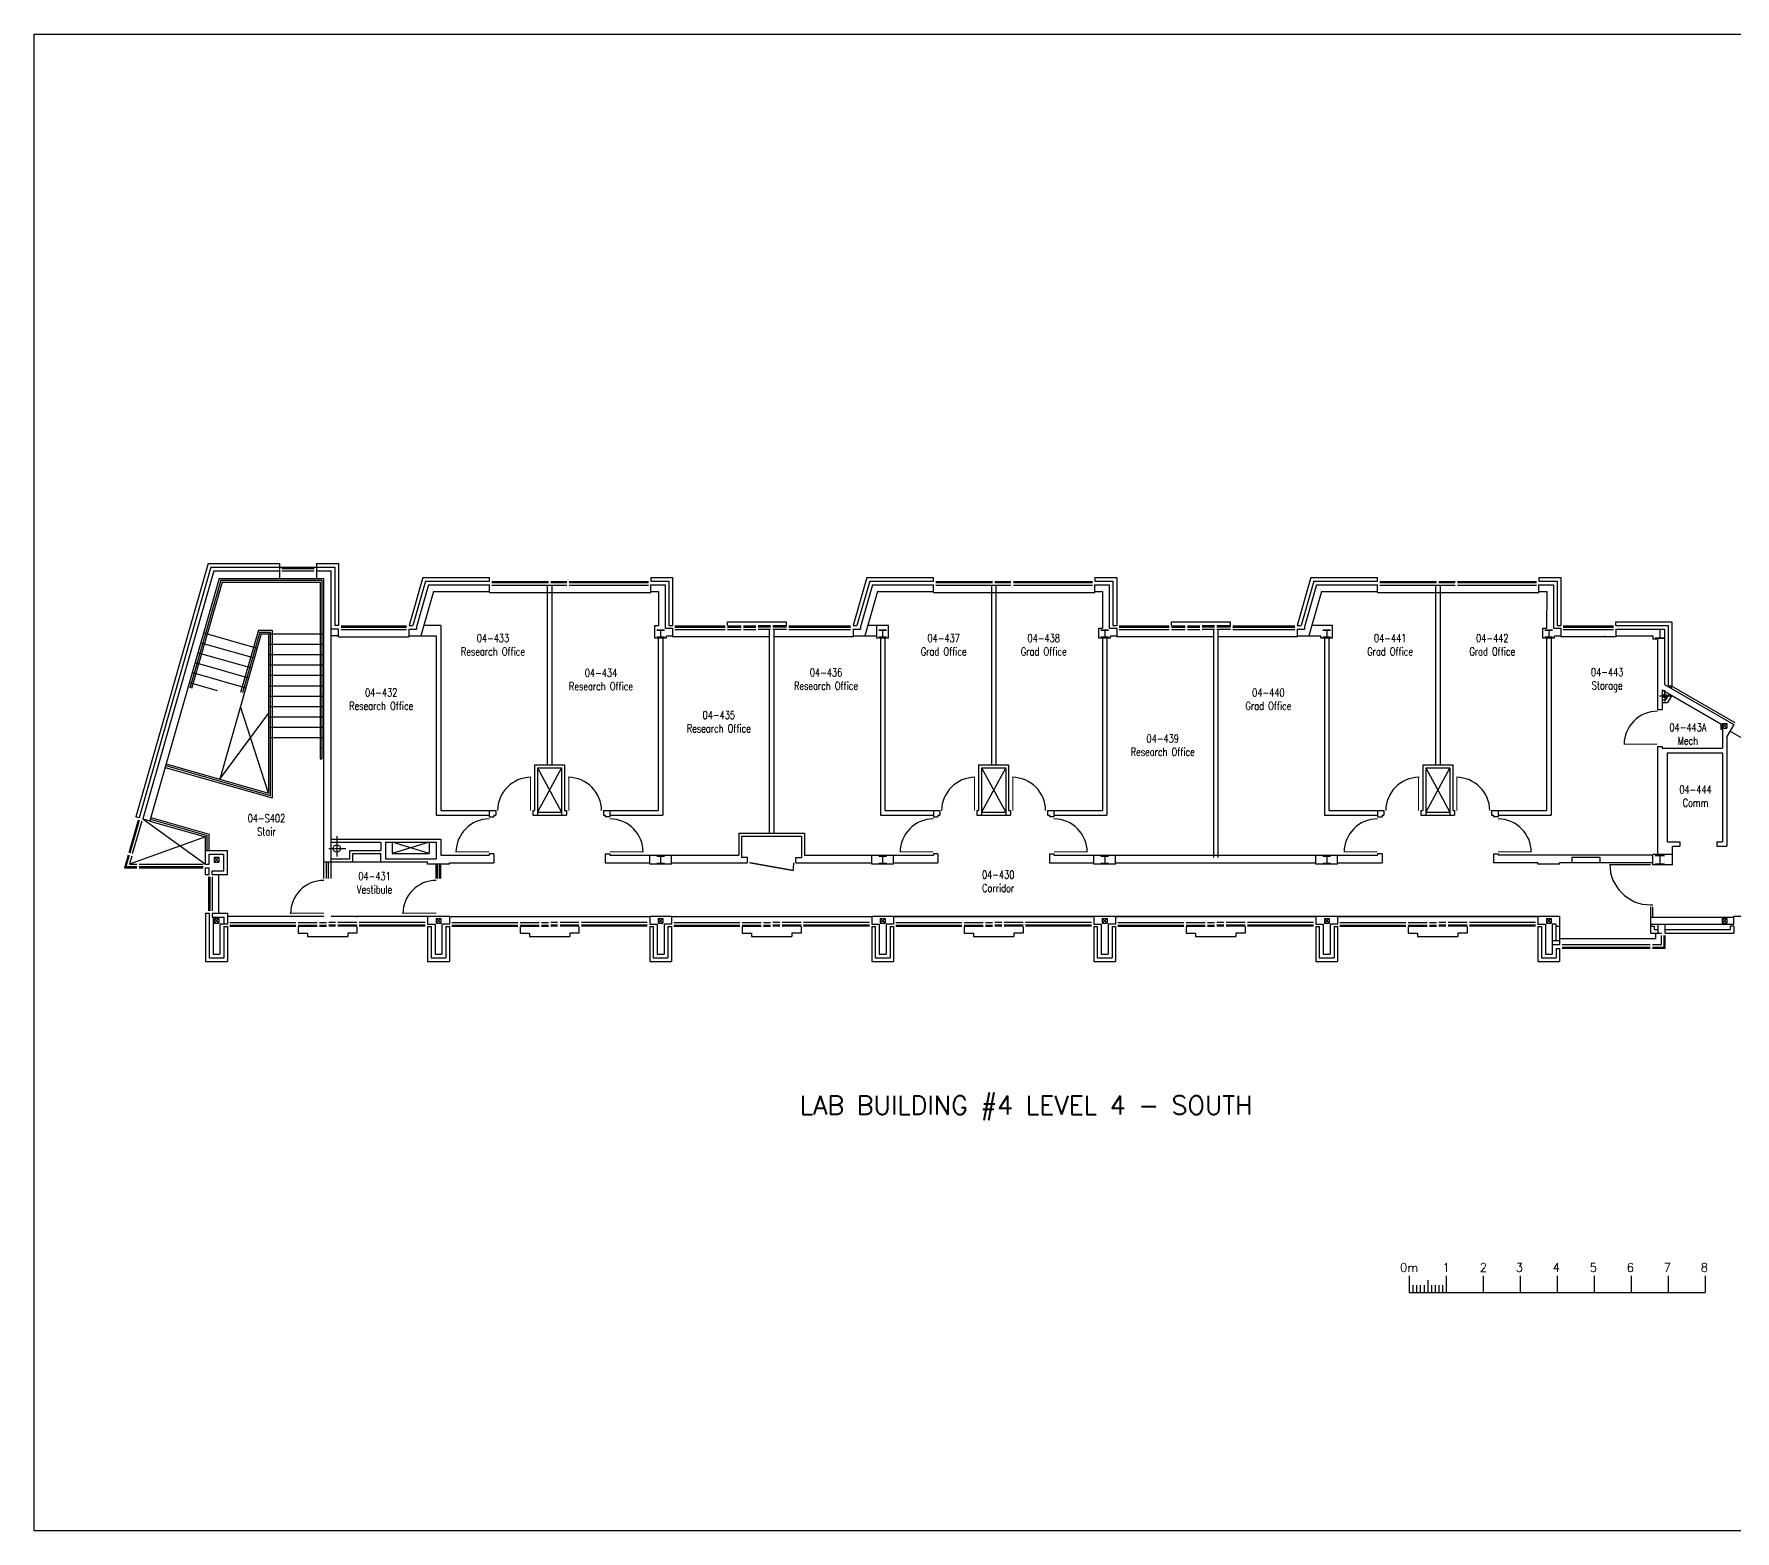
# Model space of a CAD drawing. Extents: x 11182 to 734459, y -1391328 to 152085.
# Drawn here: x 546240 to 592205, y -150949 to -110502 of the extents above; entities that cross this region are included whole.
import ezdxf
from ezdxf.enums import TextEntityAlignment as Align

# ---------------------------------------------------------------- set-up
doc = ezdxf.new("R2010")
doc.units = 0
doc.header["$LTSCALE"] = 500
doc.header["$MEASUREMENT"] = 0
doc.layers.get('0').update_dxf_attribs({"linetype": 'CONTINUOUS'})
doc.layers.add('0_Defpoints', color=106, linetype='CONTINUOUS', plot=False)
for name, color, linetype in [('0_room_data', 7, 'CONTINUOUS'), ('0_text', 7, 'CONTINUOUS'), ('1_Wall_Exist', 251, 'CONTINUOUS'), ('3_Text', 7, 'CONTINUOUS')]:
    doc.layers.add(name, color=color, linetype=linetype)
doc.styles.add('1_200', font='simplex.shx', dxfattribs={"width": 0.75, "height": 460})
doc.styles.get("Standard").update_dxf_attribs({"font": 'ROMANS', "height": 200})

# ---------------------------------------------------------------- blocks, each defined once
blk = doc.blocks.new('room_data')
at = {"layer": '3_Text', "style": '1_200', "width": 0.75}
for tag, p in [('ROOMNUM', (0, 0)), ('ROOMUSE', (0, -575))]:
    blk.add_attdef(tag, text='', height=345, dxfattribs=at).set_placement(p, align=Align.MIDDLE_CENTER)

msp = doc.modelspace()

# ---------------------------------------------------------------- linework, layer by layer
for p, q in [((583402, -144056), (583402, -144502)), ((583502, -144303), (583502, -144502)), ((583602, -144303), (583602, -144502)), ((583702, -144303), (583702, -144502)), ((583802, -144303), (583802, -144502)), ((583902, -144170), (583902, -144502)), ((584002, -144303), (584002, -144502)), ((584102, -144303), (584102, -144502)), ((584202, -144303), (584202, -144502)), ((584302, -144303), (584302, -144502)), ((584402, -144056), (584402, -144502)), ((585402, -144056), (585402, -144502)), ((586402, -144056), (586402, -144502)), ((587402, -144056), (587402, -144502)), ((588402, -144056), (588402, -144502)), ((589402, -144056), (589402, -144502)), ((590402, -144056), (590402, -144502)), ((591402, -144056), (591402, -144502)), ((583402, -144502), (591402, -144502))]:
    msp.add_line(p, q)
at = {"layer": '0_Defpoints'}
msp.add_line((546240, -110502), (662565, -110502), dxfattribs=at)
msp.add_lwpolyline([(662565, -150949), (546240, -150949), (546240, -110502)], dxfattribs=at)
at = {"layer": '1_Wall_Exist'}
for p, q in [((550946, -124810), (548988, -131656)), ((551021, -124910), (549085, -131683)), ((551096, -125010), (549181, -131710)), ((550946, -124810), (552872, -124810)), ((551021, -124910), (554372, -124910)), ((551096, -125010), (552872, -125010)), ((552872, -124810), (552872, -125210)), ((552936, -124940), (553808, -124940)), ((552936, -125010), (553808, -125010)), ((553872, -124810), (553872, -125210)), ((553872, -124810), (554472, -124810)), ((553872, -125010), (554272, -125010)), ((554272, -133320), (554272, -125010)), ((554372, -124910), (554372, -126486)), ((554472, -124810), (554472, -126486)), ((551247, -125210), (549373, -131765)), ((551285, -125260), (550452, -128174)), ((551323, -125310), (550500, -128188)), ((551247, -125210), (554072, -125210)), ((551285, -125260), (554022, -125260)), ((551323, -125310), (553972, -125310)), ((553972, -125310), (553972, -130090)), ((554022, -125260), (554022, -130090)), ((554072, -133320), (554072, -125210)), ((556747, -125185), (556375, -126486)), ((556822, -125285), (556479, -126486)), ((556897, -125385), (556572, -126524)), ((556747, -125185), (558546, -125185)), ((556822, -125285), (558546, -125285)), ((556897, -125385), (558546, -125385)), ((558546, -125285), (558546, -125185)), ((558546, -125590), (558546, -125385)), ((558610, -125296), (560140, -125296)), ((558610, -125326), (560140, -125326)), ((558610, -125396), (560640, -125396)), ((560110, -125396), (560110, -130250)), ((560204, -125296), (560640, -125296)), ((560204, -125326), (560640, -125326)), ((560234, -125396), (560234, -130250)), ((560704, -125296), (562843, -125296)), ((560704, -125326), (562843, -125326)), ((560704, -125396), (562843, -125396)), ((562907, -125185), (562907, -125285)), ((562907, -125185), (563497, -125185)), ((562907, -125285), (563397, -125285)), ((562907, -125590), (562907, -125385)), ((562907, -125385), (563297, -125385)), ((563297, -125385), (563297, -126556)), ((563397, -125285), (563397, -126486)), ((563497, -125185), (563497, -126486)), ((568747, -125185), (568375, -126486)), ((568822, -125285), (568479, -126486)), ((568897, -125385), (568572, -126524)), ((568747, -125185), (570546, -125185)), ((568822, -125285), (570546, -125285)), ((568897, -125385), (570546, -125385)), ((570546, -125285), (570546, -125185)), ((570546, -125590), (570546, -125385)), ((570610, -125296), (572140, -125296)), ((570610, -125326), (572140, -125326)), ((570610, -125396), (572640, -125396)), ((572110, -125396), (572110, -130250)), ((572204, -125296), (572640, -125296)), ((572204, -125326), (572640, -125326)), ((572234, -125396), (572234, -130250)), ((572704, -125296), (574843, -125296)), ((572704, -125326), (574843, -125326)), ((572704, -125396), (574843, -125396)), ((574907, -125185), (575497, -125185)), ((574907, -125185), (574907, -125285)), ((574907, -125285), (575397, -125285)), ((574907, -125385), (575297, -125385)), ((574907, -125590), (574907, -125385)), ((575297, -125385), (575297, -126556)), ((575397, -125285), (575397, -126486)), ((575497, -125185), (575497, -126496)), ((580747, -125185), (580375, -126486)), ((580822, -125285), (580479, -126486)), ((580897, -125385), (580572, -126524)), ((580747, -125185), (582546, -125185)), ((580822, -125285), (582546, -125285)), ((580897, -125385), (582546, -125385)), ((582546, -125285), (582546, -125185)), ((582546, -125590), (582546, -125385)), ((582610, -125296), (584140, -125296)), ((582610, -125326), (584140, -125326)), ((582610, -125396), (584640, -125396)), ((584110, -125396), (584110, -130250)), ((584204, -125296), (584640, -125296)), ((584204, -125326), (584640, -125326)), ((584234, -125396), (584234, -130250)), ((584704, -125296), (586843, -125296)), ((584704, -125326), (586843, -125326)), ((584704, -125396), (586843, -125396)), ((586907, -125185), (587497, -125185)), ((586907, -125185), (586907, -125285)), ((586907, -125285), (587397, -125285)), ((586907, -125385), (587297, -125385)), ((586907, -125590), (586907, -125385)), ((587297, -125385), (587297, -126556)), ((587397, -125285), (587397, -126486)), ((587497, -125185), (587497, -126486)), ((557033, -125565), (556690, -126765)), ((557033, -125565), (558546, -125565)), ((558546, -125590), (562907, -125590)), ((562907, -125565), (563117, -125565)), ((563117, -125565), (563116, -126487)), ((569033, -125565), (568690, -126765)), ((569033, -125565), (570546, -125565)), ((570546, -125590), (574907, -125590)), ((574907, -125565), (575117, -125565)), ((575117, -125565), (575116, -126556)), ((581033, -125565), (580690, -126765)), ((581033, -125565), (582546, -125565)), ((582546, -125590), (586907, -125590)), ((586907, -125565), (587117, -125565)), ((587117, -125565), (587116, -126556)), ((564982, -126485), (564982, -126385)), ((564982, -126385), (566572, -126385)), ((566572, -126485), (566572, -126385)), ((576982, -126385), (578572, -126385)), ((576982, -126485), (576982, -126385)), ((578572, -126485), (578572, -126385)), ((588982, -126485), (588982, -126385)), ((588982, -126385), (590497, -126385)), ((590497, -126385), (590497, -128123)), ((550827, -126679), (552269, -127092)), ((552378, -126710), (551257, -130634)), ((552303, -126610), (551821, -128294)), ((552341, -126660), (551872, -128299)), ((552303, -126610), (552672, -126610)), ((552341, -126660), (552622, -126660)), ((552378, -126710), (554072, -126710)), ((552572, -126710), (552572, -131010)), ((552622, -126660), (552622, -131076)), ((552672, -126610), (552672, -131142)), ((554472, -126585), (554272, -126585)), ((554472, -126765), (554272, -126765)), ((554472, -126486), (554372, -126486)), ((554472, -126790), (554472, -126585)), ((554472, -126790), (556372, -126790)), ((554536, -126496), (556308, -126496)), ((554536, -126526), (556308, -126526)), ((554536, -126596), (556308, -126596)), ((556372, -126585), (556372, -126790)), ((556372, -126585), (556572, -126585)), ((556372, -126765), (557110, -126765)), ((556375, -126486), (556479, -126486)), ((556572, -126524), (556572, -126585)), ((557234, -126487), (556770, -126487)), ((557110, -126765), (557110, -131610)), ((557234, -126487), (557234, -131486)), ((563013, -126487), (563116, -126487)), ((563013, -126828), (563013, -126487)), ((563331, -126828), (563013, -126828)), ((563274, -126608), (563070, -126608)), ((563274, -126618), (563070, -126618)), ((563274, -126802), (563070, -126802)), ((563274, -126812), (563070, -126812)), ((563110, -126828), (563110, -131486)), ((563172, -126608), (563172, -126812)), ((563234, -126828), (563234, -131610)), ((563297, -126556), (563497, -126556)), ((563331, -126828), (563331, -126765)), ((563331, -126765), (563497, -126765)), ((563397, -126486), (563497, -126486)), ((563497, -126556), (563497, -126790)), ((566110, -126790), (563497, -126790)), ((563561, -126496), (564918, -126496)), ((563561, -126526), (564918, -126526)), ((563561, -126596), (564918, -126596)), ((564982, -126496), (565350, -126496)), ((564982, -126526), (565350, -126526)), ((564982, -126596), (565350, -126596)), ((565414, -126496), (565745, -126496)), ((565414, -126526), (565745, -126526)), ((565414, -126596), (565745, -126596)), ((566140, -126496), (565809, -126496)), ((566140, -126526), (565809, -126526)), ((566140, -126596), (565809, -126596)), ((566110, -126596), (566110, -132096)), ((566572, -126496), (566204, -126496)), ((566572, -126526), (566204, -126526)), ((566572, -126596), (566204, -126596)), ((566234, -126596), (566234, -132096)), ((568372, -126790), (566234, -126790)), ((566636, -126496), (568308, -126496)), ((566636, -126526), (568308, -126526)), ((566636, -126596), (568308, -126596)), ((568372, -126585), (568372, -126790)), ((568372, -126585), (568572, -126585)), ((568372, -126765), (569013, -126765)), ((568375, -126486), (568479, -126486)), ((568572, -126524), (568572, -126585)), ((569331, -126487), (568770, -126487)), ((569013, -126828), (569013, -126487)), ((569331, -126828), (569013, -126828)), ((569274, -126608), (569070, -126608)), ((569274, -126618), (569070, -126618)), ((569274, -126802), (569070, -126802)), ((569274, -126812), (569070, -126812)), ((569110, -126828), (569110, -131610)), ((569172, -126608), (569172, -126812)), ((569234, -126828), (569234, -131486)), ((569331, -126828), (569331, -126487)), ((575013, -126828), (575013, -126556)), ((575013, -126556), (575116, -126556)), ((575331, -126828), (575013, -126828)), ((575274, -126608), (575070, -126608)), ((575274, -126618), (575070, -126618)), ((575274, -126802), (575070, -126802)), ((575274, -126812), (575070, -126812)), ((575110, -126828), (575110, -131486)), ((575172, -126608), (575172, -126812)), ((575234, -126828), (575234, -131610)), ((575297, -126556), (575497, -126556)), ((575331, -126765), (575497, -126765)), ((575331, -126828), (575331, -126765)), ((575397, -126486), (575497, -126486)), ((575497, -126556), (575497, -126790)), ((578110, -126790), (575497, -126790)), ((575561, -126496), (576918, -126496)), ((575561, -126526), (576918, -126526)), ((575561, -126596), (576918, -126596)), ((576982, -126496), (577350, -126496)), ((576982, -126526), (577350, -126526)), ((576982, -126596), (577350, -126596)), ((577414, -126496), (577745, -126496)), ((577414, -126526), (577745, -126526)), ((577414, -126596), (577745, -126596)), ((578140, -126496), (577809, -126496)), ((578140, -126526), (577809, -126526)), ((578140, -126596), (577809, -126596)), ((578110, -126596), (578110, -132748)), ((578572, -126496), (578204, -126496)), ((578572, -126526), (578204, -126526)), ((578572, -126596), (578204, -126596)), ((578234, -126596), (578234, -132748)), ((580372, -126790), (578234, -126790)), ((578636, -126496), (580308, -126496)), ((578636, -126526), (580308, -126526)), ((578636, -126596), (580308, -126596)), ((580372, -126585), (580372, -126790)), ((580372, -126585), (580572, -126585)), ((580372, -126765), (581013, -126765)), ((580375, -126486), (580479, -126486)), ((580572, -126524), (580572, -126585)), ((581331, -126487), (580770, -126487)), ((581013, -126828), (581013, -126765)), ((581331, -126828), (581013, -126828)), ((581274, -126608), (581070, -126608)), ((581274, -126618), (581070, -126618)), ((581274, -126802), (581070, -126802)), ((581274, -126812), (581070, -126812)), ((581110, -126828), (581110, -131610)), ((581172, -126608), (581172, -126812)), ((581234, -126828), (581234, -131486)), ((581331, -126828), (581331, -126487)), ((587013, -126828), (587013, -126556)), ((587013, -126556), (587116, -126556)), ((587331, -126828), (587013, -126828)), ((587274, -126608), (587070, -126608)), ((587274, -126618), (587070, -126618)), ((587274, -126802), (587070, -126802)), ((587274, -126812), (587070, -126812)), ((587110, -126828), (587110, -131486)), ((587172, -126608), (587172, -126812)), ((587234, -126828), (587234, -131610)), ((587297, -126556), (587497, -126556)), ((587331, -126765), (587497, -126765)), ((587331, -126828), (587331, -126765)), ((587397, -126486), (587497, -126486)), ((587497, -126556), (587497, -126790)), ((588982, -126790), (587497, -126790)), ((587561, -126496), (588918, -126496)), ((587561, -126526), (588918, -126526)), ((587561, -126596), (588918, -126596)), ((588682, -126765), (588682, -126790)), ((588982, -126485), (590397, -126485)), ((588982, -126585), (590299, -126585)), ((588982, -126585), (588982, -126790)), ((588982, -126765), (589988, -126765)), ((589988, -126765), (589988, -126851)), ((590110, -126851), (589988, -126851)), ((590299, -126595), (590045, -126595)), ((590299, -126825), (590045, -126825)), ((590299, -126835), (590045, -126835)), ((590110, -126851), (590110, -128752)), ((590172, -126585), (590172, -126835)), ((590297, -126585), (590297, -128082)), ((590397, -126485), (590397, -128123)), ((550673, -127218), (552115, -127630)), ((550750, -126949), (552192, -127361)), ((552572, -126990), (554072, -126990)), ((552572, -127270), (554072, -127270)), ((550519, -127756), (551961, -128169)), ((550596, -127487), (552038, -127899)), ((552572, -127550), (554072, -127550)), ((550442, -128026), (551187, -128239)), ((552572, -127830), (554072, -127830)), ((552572, -128110), (554072, -128110)), ((590234, -128218), (591826, -129138)), ((590234, -128218), (590234, -128752)), ((590297, -128082), (592170, -129163)), ((590303, -128235), (590311, -128535)), ((590497, -128123), (590397, -128123)), ((590497, -128123), (590465, -128179)), ((590497, -128123), (592202, -129108)), ((552572, -131010), (551818, -128672)), ((552572, -128390), (554072, -128390)), ((552572, -128670), (554072, -128670)), ((590161, -128385), (590461, -128385)), ((590234, -128488), (590332, -128488)), ((590234, -128568), (590378, -128568)), ((590424, -128328), (590332, -128488)), ((590494, -128368), (590378, -128568)), ((551257, -130634), (552572, -128860)), ((552572, -128950), (554072, -128950)), ((590110, -128752), (590234, -128752)), ((591826, -129138), (591826, -129289)), ((591858, -129129), (591858, -129257)), ((591858, -129129), (591986, -129129)), ((591986, -129129), (591858, -129257)), ((591858, -129129), (591986, -129257)), ((591986, -129129), (591986, -129257)), ((552572, -129230), (554072, -129230)), ((552572, -129510), (554072, -129510)), ((591826, -129289), (591864, -129289)), ((591858, -129257), (591986, -129257)), ((591864, -129289), (591864, -129802)), ((592170, -129163), (591988, -129479)), ((591988, -129479), (591988, -132450)), ((593916, -130406), (592069, -129339)), ((553972, -129790), (554022, -129790)), ((590110, -129752), (590234, -129752)), ((590110, -129752), (590110, -132667)), ((590234, -129752), (590234, -129802)), ((590234, -129802), (591864, -129802)), ((590372, -129926), (591864, -129926)), ((590372, -129926), (590372, -132326)), ((591864, -129926), (591864, -132326)), ((549787, -130318), (552672, -131142)), ((549801, -130270), (552622, -131076)), ((549814, -130221), (552572, -131010)), ((553972, -130090), (554022, -130090)), ((559767, -130250), (560577, -130250)), ((559767, -130250), (559767, -131486)), ((559847, -130330), (559847, -131610)), ((559847, -130330), (560497, -131530)), ((560497, -130330), (559847, -131530)), ((559847, -130330), (560497, -130330)), ((560497, -130330), (560497, -131610)), ((560577, -130250), (560577, -131486)), ((571767, -130250), (572577, -130250)), ((571767, -130250), (571767, -131486)), ((571847, -130330), (571847, -131610)), ((571847, -130330), (572497, -131530)), ((572497, -130330), (571847, -131530)), ((571847, -130330), (572497, -130330)), ((572497, -130330), (572497, -131610)), ((572577, -130250), (572577, -131486)), ((583767, -130250), (583767, -131486)), ((583767, -130250), (584577, -130250)), ((583847, -130330), (584497, -130330)), ((584497, -130330), (583847, -131530)), ((583847, -130330), (584497, -131530)), ((583847, -130330), (583847, -131610)), ((584497, -130330), (584497, -131610)), ((584577, -130250), (584577, -131486)), ((549054, -131741), (548800, -132628)), ((549082, -131749), (548829, -132636)), ((549150, -131768), (548896, -132655)), ((549085, -131683), (548988, -131656)), ((549181, -131710), (550872, -132928)), ((549181, -131710), (549373, -131765)), ((549373, -131766), (550872, -132194)), ((549387, -131718), (550922, -132157)), ((549400, -131670), (550972, -132119)), ((557110, -131610), (558543, -131610)), ((557234, -131486), (558717, -131486)), ((558543, -131486), (558543, -131651)), ((558543, -131651), (558667, -131651)), ((558667, -131610), (558667, -131651)), ((558667, -131610), (558717, -131610)), ((558717, -131486), (558717, -131610)), ((559717, -131486), (559717, -131610)), ((559717, -131486), (559767, -131486)), ((559717, -131610), (560627, -131610)), ((559847, -131530), (560497, -131530)), ((560577, -131486), (560627, -131486)), ((560627, -131486), (560627, -131610)), ((561627, -131486), (561627, -131610)), ((561627, -131486), (563110, -131486)), ((561627, -131610), (561677, -131610)), ((561677, -131610), (561677, -131651)), ((561801, -131651), (561677, -131651)), ((561801, -131486), (561801, -131651)), ((561801, -131610), (563234, -131610)), ((569110, -131610), (570543, -131610)), ((569234, -131486), (570717, -131486)), ((570543, -131486), (570543, -131651)), ((570543, -131651), (570667, -131651)), ((570667, -131610), (570667, -131651)), ((570667, -131610), (570717, -131610)), ((570717, -131486), (570717, -131610)), ((571717, -131486), (571717, -131610)), ((571717, -131486), (571767, -131486)), ((571717, -131610), (572627, -131610)), ((571847, -131530), (572497, -131530)), ((572577, -131486), (572627, -131486)), ((572627, -131486), (572627, -131610)), ((573627, -131486), (573627, -131610)), ((573627, -131486), (575110, -131486)), ((573627, -131610), (573677, -131610)), ((573677, -131610), (573677, -131651)), ((573801, -131651), (573677, -131651)), ((573801, -131486), (573801, -131651)), ((573801, -131610), (575234, -131610)), ((581110, -131610), (582543, -131610)), ((581234, -131486), (582717, -131486)), ((582543, -131486), (582543, -131651)), ((582543, -131651), (582667, -131651)), ((582667, -131610), (582717, -131610)), ((582667, -131610), (582667, -131651)), ((582717, -131486), (582717, -131610)), ((583717, -131486), (583717, -131610)), ((583717, -131486), (583767, -131486)), ((583717, -131610), (584627, -131610)), ((583847, -131530), (584497, -131530)), ((584577, -131486), (584627, -131486)), ((584627, -131486), (584627, -131610)), ((585627, -131486), (587110, -131486)), ((585627, -131486), (585627, -131610)), ((585627, -131610), (585677, -131610)), ((585677, -131610), (585677, -131651)), ((585801, -131651), (585677, -131651)), ((585801, -131486), (585801, -131651)), ((585801, -131610), (587234, -131610)), ((550872, -132194), (548818, -132928)), ((550872, -132928), (550872, -132194)), ((550922, -132560), (550922, -132157)), ((550972, -132560), (550972, -132119)), ((554272, -132260), (557234, -132260)), ((554272, -132340), (555610, -132340)), ((554422, -132176), (554422, -132725)), ((555610, -132340), (555610, -132567)), ((555734, -132340), (555734, -132792)), ((555734, -132340), (557110, -132340)), ((555922, -132340), (555922, -132640)), ((556922, -132640), (555922, -132340)), ((556922, -132340), (555922, -132640)), ((556922, -132340), (556922, -132640)), ((557110, -132340), (557110, -132792)), ((557234, -132260), (557234, -132692)), ((565282, -132096), (567062, -132096)), ((565282, -132096), (565282, -132692)), ((565362, -132176), (566982, -132176)), ((565362, -132176), (565362, -132748)), ((566982, -132176), (566982, -132748)), ((567062, -132096), (567062, -132692)), ((590372, -132326), (590714, -132326)), ((590714, -132326), (590714, -132450)), ((591714, -132326), (591864, -132326)), ((591714, -132326), (591714, -132450)), ((548782, -132689), (548686, -133028)), ((548811, -132698), (548725, -132998)), ((548879, -132717), (548818, -132928)), ((550872, -132560), (551472, -132560)), ((550972, -132660), (551372, -132660)), ((550972, -132928), (550972, -132660)), ((551108, -132746), (551236, -132874)), ((551236, -132746), (551108, -132874)), ((551108, -132746), (551236, -132746)), ((551108, -132746), (551108, -132874)), ((551236, -132746), (551236, -132874)), ((551372, -133110), (551372, -132660)), ((551472, -133210), (551472, -132560)), ((554209, -132510), (554662, -132510)), ((554272, -132792), (554772, -132792)), ((554772, -132567), (555610, -132567)), ((554772, -132792), (554772, -132567)), ((554852, -132647), (555610, -132647)), ((554852, -132872), (554852, -132647)), ((555610, -132872), (555610, -132647)), ((555734, -132792), (557110, -132792)), ((555922, -132640), (556922, -132640)), ((557234, -132692), (558543, -132692)), ((558667, -132651), (558543, -132651)), ((558543, -132651), (558543, -132692)), ((558667, -132651), (558667, -132892)), ((561677, -132651), (561677, -132892)), ((561677, -132651), (561801, -132651)), ((561801, -132651), (561801, -132692)), ((561801, -132692), (565282, -132692)), ((562877, -132928), (562877, -132692)), ((563070, -132708), (563274, -132708)), ((563070, -132718), (563274, -132718)), ((563172, -132708), (563172, -132912)), ((563467, -132928), (563467, -132692)), ((565522, -132748), (565362, -132748)), ((565522, -132892), (565522, -132748)), ((566822, -132892), (566822, -132748)), ((566822, -132748), (566982, -132748)), ((567062, -132692), (570543, -132692)), ((568877, -132928), (568877, -132692)), ((569070, -132708), (569274, -132708)), ((569070, -132718), (569274, -132718)), ((569172, -132708), (569172, -132912)), ((569467, -132928), (569467, -132692)), ((570667, -132651), (570543, -132651)), ((570543, -132651), (570543, -132692)), ((570667, -132651), (570667, -132892)), ((573677, -132651), (573677, -132892)), ((573677, -132651), (573801, -132651)), ((573801, -132651), (573801, -132692)), ((573801, -132692), (582543, -132692)), ((574877, -132928), (574877, -132692)), ((575070, -132708), (575274, -132708)), ((575070, -132718), (575274, -132718)), ((575172, -132708), (575172, -132912)), ((575467, -132928), (575467, -132692)), ((580877, -132928), (580877, -132692)), ((581070, -132708), (581274, -132708)), ((581070, -132718), (581274, -132718)), ((581172, -132708), (581172, -132912)), ((581467, -132928), (581467, -132692)), ((582543, -132651), (582543, -132692)), ((582667, -132651), (582543, -132651)), ((582667, -132651), (582667, -132892)), ((585677, -132651), (585801, -132651)), ((585677, -132651), (585677, -132892)), ((585801, -132651), (585801, -132692)), ((589988, -132692), (585801, -132692)), ((587793, -132742), (588551, -132742)), ((587793, -132742), (587793, -132892)), ((588551, -132742), (588551, -132892)), ((589988, -132953), (589988, -132667)), ((590512, -132667), (589988, -132667)), ((590047, -132685), (590297, -132685)), ((590047, -132695), (590297, -132695)), ((590172, -132685), (590172, -132935)), ((590512, -132450), (590714, -132450)), ((590512, -132953), (590512, -132450)), ((591714, -132450), (591988, -132450)), ((548686, -133028), (549022, -133028)), ((548725, -132998), (549022, -132998)), ((548818, -132928), (549022, -132928)), ((549086, -132928), (550808, -132928)), ((549086, -132998), (550808, -132998)), ((549086, -133028), (550808, -133028)), ((550872, -132928), (550972, -132928)), ((550872, -133210), (550872, -133028)), ((550872, -133028), (550972, -133028)), ((550872, -133210), (550972, -133210)), ((550958, -133274), (550958, -134196)), ((550972, -133210), (550972, -133028)), ((550988, -133274), (550988, -134196)), ((551058, -133110), (551372, -133110)), ((551058, -133210), (551058, -133110)), ((551058, -133210), (551472, -133210)), ((551058, -133274), (551058, -134196)), ((551108, -132874), (551236, -132874)), ((551225, -133210), (551225, -134260)), ((554072, -132872), (556877, -132872)), ((554147, -133320), (554147, -132872)), ((554197, -133320), (554197, -132872)), ((556877, -132928), (556877, -132872)), ((557467, -132928), (556877, -132928)), ((557110, -133320), (557110, -132928)), ((557147, -133320), (557147, -132928)), ((557197, -133320), (557197, -132928)), ((557234, -133320), (557234, -132928)), ((557467, -132928), (557467, -132892)), ((557467, -132892), (558667, -132892)), ((561677, -132892), (562877, -132892)), ((563467, -132928), (562877, -132928)), ((563070, -132902), (563274, -132902)), ((563070, -132912), (563274, -132912)), ((563467, -132892), (565522, -132892)), ((566822, -132892), (568877, -132892)), ((569467, -132928), (568877, -132928)), ((569070, -132902), (569274, -132902)), ((569070, -132912), (569274, -132912)), ((569467, -132892), (570667, -132892)), ((573677, -132892), (574877, -132892)), ((575467, -132928), (574877, -132928)), ((575070, -132902), (575274, -132902)), ((575070, -132912), (575274, -132912)), ((575467, -132892), (580877, -132892)), ((581467, -132928), (580877, -132928)), ((581070, -132902), (581274, -132902)), ((581070, -132912), (581274, -132912)), ((581467, -132892), (582667, -132892)), ((586877, -132892), (585677, -132892)), ((586877, -132928), (586877, -132892)), ((587467, -132928), (586877, -132928)), ((587467, -132928), (587467, -132892)), ((589988, -132892), (587467, -132892)), ((590512, -132953), (589986, -132953)), ((590047, -132925), (590297, -132925)), ((590047, -132935), (590297, -132935)), ((589922, -134032), (589986, -134032)), ((589922, -134088), (589922, -134800)), ((589986, -134368), (589986, -134088)), ((550877, -134260), (550972, -134260)), ((550877, -134260), (550877, -135560)), ((550972, -134260), (550972, -135460)), ((551058, -134260), (551467, -134260)), ((551058, -134260), (551058, -134360)), ((551058, -134360), (551367, -134360)), ((551080, -134368), (551080, -135360)), ((551108, -134396), (551108, -134524)), ((551108, -134396), (551236, -134396)), ((551236, -134396), (551108, -134524)), ((551108, -134396), (551236, -134524)), ((551108, -134524), (551236, -134524)), ((551236, -134396), (551236, -134524)), ((551264, -134552), (551264, -135360)), ((551467, -134552), (551264, -134552)), ((551367, -134360), (551367, -134552)), ((551372, -134612), (551467, -134612)), ((551372, -134620), (551372, -135460)), ((551467, -134260), (551467, -134552)), ((554072, -134343), (551467, -134343)), ((551467, -134612), (551467, -135560)), ((551531, -134510), (553313, -134510)), ((551531, -134580), (553313, -134580)), ((551531, -134610), (553313, -134610)), ((553377, -134510), (553890, -134510)), ((553377, -134580), (553890, -134580)), ((553377, -134610), (553890, -134610)), ((553377, -134620), (553377, -134800)), ((553954, -134510), (554140, -134510)), ((553954, -134580), (554140, -134580)), ((553954, -134610), (554140, -134610)), ((554390, -134510), (554204, -134510)), ((554390, -134580), (554204, -134580)), ((554390, -134610), (554204, -134610)), ((556877, -134343), (554272, -134343)), ((554967, -134510), (554454, -134510)), ((554967, -134580), (554454, -134580)), ((554967, -134610), (554454, -134610)), ((554967, -134360), (554967, -134343)), ((554967, -134620), (554967, -134800)), ((556813, -134510), (555031, -134510)), ((556813, -134580), (555031, -134580)), ((556813, -134610), (555031, -134610)), ((556877, -134333), (557467, -134333)), ((556877, -134333), (556877, -134552)), ((556877, -134552), (557080, -134552)), ((556877, -134612), (556877, -135560)), ((556877, -134612), (556972, -134612)), ((556972, -134620), (556972, -135460)), ((557080, -134552), (557080, -135360)), ((557108, -134396), (557236, -134524)), ((557236, -134396), (557108, -134524)), ((557108, -134396), (557236, -134396)), ((557108, -134396), (557108, -134524)), ((557108, -134524), (557236, -134524)), ((557236, -134396), (557236, -134524)), ((557467, -134552), (557264, -134552)), ((557264, -134552), (557264, -135360)), ((557372, -134612), (557467, -134612)), ((557372, -134620), (557372, -135460)), ((557467, -134333), (557467, -134552)), ((557467, -134343), (562877, -134343)), ((557467, -134612), (557467, -135560)), ((557531, -134510), (559313, -134510)), ((557531, -134580), (559313, -134580)), ((557531, -134610), (559313, -134610)), ((559377, -134510), (559890, -134510)), ((559377, -134580), (559890, -134580)), ((559377, -134610), (559890, -134610)), ((559377, -134620), (559377, -134800)), ((559954, -134510), (560140, -134510)), ((559954, -134580), (560140, -134580)), ((559954, -134610), (560140, -134610)), ((560390, -134510), (560204, -134510)), ((560390, -134580), (560204, -134580)), ((560390, -134610), (560204, -134610)), ((560967, -134510), (560454, -134510)), ((560967, -134580), (560454, -134580)), ((560967, -134610), (560454, -134610)), ((560967, -134620), (560967, -134800)), ((562813, -134510), (561031, -134510)), ((562813, -134580), (561031, -134580)), ((562813, -134610), (561031, -134610)), ((562877, -134333), (562877, -134552)), ((562877, -134333), (563467, -134333)), ((562877, -134552), (563080, -134552)), ((562877, -134612), (562972, -134612)), ((562877, -134612), (562877, -135560)), ((562972, -134620), (562972, -135460)), ((563080, -134552), (563080, -135360)), ((563108, -134396), (563108, -134524)), ((563108, -134396), (563236, -134396)), ((563236, -134396), (563108, -134524)), ((563108, -134396), (563236, -134524)), ((563108, -134524), (563236, -134524)), ((563236, -134396), (563236, -134524)), ((563264, -134552), (563264, -135360)), ((563467, -134552), (563264, -134552)), ((563372, -134612), (563467, -134612)), ((563372, -134620), (563372, -135460)), ((563467, -134333), (563467, -134552)), ((563467, -134343), (568877, -134343)), ((563467, -134612), (563467, -135560)), ((563531, -134510), (565313, -134510)), ((563531, -134580), (565313, -134580)), ((563531, -134610), (565313, -134610)), ((565377, -134510), (565890, -134510)), ((565377, -134580), (565890, -134580)), ((565377, -134610), (565890, -134610)), ((565377, -134620), (565377, -134800)), ((565954, -134510), (566140, -134510)), ((565954, -134580), (566140, -134580)), ((565954, -134610), (566140, -134610)), ((566390, -134510), (566204, -134510)), ((566390, -134580), (566204, -134580)), ((566390, -134610), (566204, -134610)), ((566967, -134510), (566454, -134510)), ((566967, -134580), (566454, -134580)), ((566967, -134610), (566454, -134610)), ((566967, -134620), (566967, -134800)), ((568813, -134510), (567031, -134510)), ((568813, -134580), (567031, -134580)), ((568813, -134610), (567031, -134610)), ((568877, -134333), (568877, -134552)), ((568877, -134333), (587467, -134333)), ((568877, -134552), (569080, -134552)), ((568877, -134612), (568972, -134612)), ((568877, -134612), (568877, -135560)), ((568972, -134620), (568972, -135460)), ((569080, -134552), (569080, -135360)), ((569108, -134396), (569108, -134524)), ((569108, -134396), (569236, -134396)), ((569236, -134396), (569108, -134524)), ((569108, -134396), (569236, -134524)), ((569108, -134524), (569236, -134524)), ((569236, -134396), (569236, -134524)), ((569264, -134552), (569264, -135360)), ((569467, -134552), (569264, -134552)), ((569372, -134612), (569467, -134612)), ((569372, -134620), (569372, -135460)), ((569467, -134333), (569467, -134552)), ((569467, -134343), (574877, -134343)), ((569467, -134612), (569467, -135560)), ((569531, -134510), (571313, -134510)), ((569531, -134580), (571313, -134580)), ((569531, -134610), (571313, -134610)), ((571377, -134510), (571890, -134510)), ((571377, -134580), (571890, -134580)), ((571377, -134610), (571890, -134610)), ((571377, -134620), (571377, -134800)), ((571954, -134510), (572140, -134510)), ((571954, -134580), (572140, -134580)), ((571954, -134610), (572140, -134610)), ((572390, -134510), (572204, -134510)), ((572390, -134580), (572204, -134580)), ((572390, -134610), (572204, -134610)), ((572967, -134510), (572454, -134510)), ((572967, -134580), (572454, -134580)), ((572967, -134610), (572454, -134610)), ((572967, -134620), (572967, -134800)), ((574813, -134510), (573031, -134510)), ((574813, -134580), (573031, -134580)), ((574813, -134610), (573031, -134610)), ((574877, -134333), (574877, -134552)), ((574877, -134552), (575080, -134552)), ((574877, -134612), (574972, -134612)), ((574877, -134612), (574877, -135560)), ((574972, -134620), (574972, -135460)), ((575080, -134552), (575080, -135360)), ((575108, -134396), (575108, -134524)), ((575108, -134396), (575236, -134396)), ((575236, -134396), (575108, -134524)), ((575108, -134396), (575236, -134524)), ((575108, -134524), (575236, -134524)), ((575236, -134396), (575236, -134524)), ((575264, -134552), (575264, -135360)), ((575467, -134552), (575264, -134552)), ((575372, -134612), (575467, -134612)), ((575372, -134620), (575372, -135460)), ((575467, -134333), (575467, -134552)), ((575467, -134343), (580877, -134343)), ((575467, -134612), (575467, -135560)), ((575531, -134510), (577313, -134510)), ((575531, -134580), (577313, -134580)), ((575531, -134610), (577313, -134610)), ((577377, -134510), (577890, -134510)), ((577377, -134580), (577890, -134580)), ((577377, -134610), (577890, -134610)), ((577377, -134620), (577377, -134800)), ((577954, -134510), (578140, -134510)), ((577954, -134580), (578140, -134580)), ((577954, -134610), (578140, -134610)), ((578390, -134510), (578204, -134510)), ((578390, -134580), (578204, -134580)), ((578390, -134610), (578204, -134610)), ((578967, -134510), (578454, -134510)), ((578967, -134580), (578454, -134580)), ((578967, -134610), (578454, -134610)), ((578967, -134620), (578967, -134800)), ((580813, -134510), (579031, -134510)), ((580813, -134580), (579031, -134580)), ((580813, -134610), (579031, -134610)), ((580877, -134333), (580877, -134552)), ((580877, -134552), (581080, -134552)), ((580877, -134612), (580972, -134612)), ((580877, -134612), (580877, -135560)), ((580972, -134620), (580972, -135460)), ((581080, -134552), (581080, -135360)), ((581108, -134396), (581108, -134524)), ((581108, -134396), (581236, -134396)), ((581236, -134396), (581108, -134524)), ((581108, -134396), (581236, -134524)), ((581108, -134524), (581236, -134524)), ((581236, -134396), (581236, -134524)), ((581264, -134552), (581264, -135360)), ((581467, -134552), (581264, -134552)), ((581372, -134612), (581467, -134612)), ((581372, -134620), (581372, -135460)), ((581467, -134333), (581467, -134552)), ((581467, -134343), (586877, -134343)), ((581467, -134612), (581467, -135560)), ((581531, -134510), (583313, -134510)), ((581531, -134580), (583313, -134580)), ((581531, -134610), (583313, -134610)), ((583377, -134510), (583890, -134510)), ((583377, -134580), (583890, -134580)), ((583377, -134610), (583890, -134610)), ((583377, -134620), (583377, -134800)), ((583954, -134510), (584140, -134510)), ((583954, -134580), (584140, -134580)), ((583954, -134610), (584140, -134610)), ((584390, -134510), (584204, -134510)), ((584390, -134580), (584204, -134580)), ((584390, -134610), (584204, -134610)), ((584967, -134510), (584454, -134510)), ((584967, -134580), (584454, -134580)), ((584967, -134610), (584454, -134610)), ((584967, -134620), (584967, -134800)), ((586813, -134510), (585031, -134510)), ((586813, -134580), (585031, -134580)), ((586813, -134610), (585031, -134610)), ((586877, -134333), (586877, -134552)), ((586877, -134552), (587080, -134552)), ((586877, -134612), (586877, -135560)), ((586877, -134612), (586972, -134612)), ((586972, -134620), (586972, -135460)), ((587080, -134552), (587080, -135360)), ((587108, -134396), (587236, -134524)), ((587236, -134396), (587108, -134524)), ((587108, -134396), (587236, -134396)), ((587108, -134396), (587108, -134524)), ((587108, -134524), (587236, -134524)), ((587236, -134396), (587236, -134524)), ((587372, -134552), (587264, -134552)), ((587264, -134552), (587264, -135360)), ((587372, -135002), (587372, -134552)), ((587467, -134612), (587372, -134612)), ((587467, -134333), (587467, -135110)), ((589922, -134368), (592172, -134368)), ((589922, -134550), (592172, -134550)), ((589922, -134610), (590022, -134610)), ((590022, -134610), (590022, -134700)), ((590122, -134552), (590122, -134800)), ((590322, -134800), (590322, -134552)), ((590472, -134368), (590472, -134380)), ((591858, -134396), (591986, -134524)), ((591986, -134396), (591858, -134524)), ((591858, -134396), (591986, -134396)), ((591858, -134396), (591858, -134524)), ((591858, -134524), (591986, -134524)), ((591986, -134396), (591986, -134524)), ((592172, -134610), (592072, -134610)), ((592072, -134610), (592072, -134700)), ((593008, -134343), (592172, -134343)), ((592172, -134552), (592172, -134343)), ((592172, -134610), (592172, -134800)), ((553377, -134800), (553627, -134800)), ((553627, -134800), (553627, -134890)), ((553627, -134890), (554717, -134890)), ((554717, -134800), (554717, -134890)), ((554967, -134800), (554717, -134800)), ((559377, -134800), (559627, -134800)), ((559627, -134800), (559627, -134890)), ((559627, -134890), (560717, -134890)), ((560967, -134800), (560717, -134800)), ((560717, -134800), (560717, -134890)), ((565377, -134800), (565627, -134800)), ((565627, -134800), (565627, -134890)), ((565627, -134890), (566717, -134890)), ((566967, -134800), (566717, -134800)), ((566717, -134800), (566717, -134890)), ((571377, -134800), (571627, -134800)), ((571627, -134800), (571627, -134890)), ((571627, -134890), (572717, -134890)), ((572967, -134800), (572717, -134800)), ((572717, -134800), (572717, -134890)), ((577377, -134800), (577627, -134800)), ((577627, -134800), (577627, -134890)), ((577627, -134890), (578717, -134890)), ((578967, -134800), (578717, -134800)), ((578717, -134800), (578717, -134890)), ((583377, -134800), (583627, -134800)), ((583627, -134800), (583627, -134890)), ((583627, -134890), (584717, -134890)), ((584967, -134800), (584717, -134800)), ((584717, -134800), (584717, -134890)), ((587467, -135002), (587264, -135002)), ((587467, -135110), (587264, -135110)), ((590062, -134950), (587467, -134950)), ((589912, -135110), (587536, -135110)), ((589922, -134800), (590222, -134800)), ((590222, -135110), (589976, -135110)), ((590022, -134700), (590122, -134700)), ((590062, -134950), (590062, -134800)), ((590222, -135110), (590222, -134864)), ((590292, -135180), (590292, -134864)), ((590322, -134700), (592072, -134700)), ((590322, -134800), (592172, -134800)), ((590322, -135210), (590322, -134864)), ((550877, -135560), (551467, -135560)), ((550972, -135460), (551372, -135460)), ((551080, -135360), (551264, -135360)), ((556877, -135560), (557467, -135560)), ((556972, -135460), (557372, -135460)), ((557080, -135360), (557264, -135360)), ((562877, -135560), (563467, -135560)), ((562972, -135460), (563372, -135460)), ((563080, -135360), (563264, -135360)), ((568877, -135560), (569467, -135560)), ((568972, -135460), (569372, -135460)), ((569080, -135360), (569264, -135360)), ((574877, -135560), (575467, -135560)), ((574972, -135460), (575372, -135460)), ((575080, -135360), (575264, -135360)), ((580877, -135560), (581467, -135560)), ((580972, -135460), (581372, -135460)), ((581080, -135360), (581264, -135360)), ((586877, -135560), (587467, -135560)), ((586972, -135460), (587372, -135460)), ((587080, -135360), (587264, -135360)), ((587372, -135210), (587467, -135210)), ((587372, -135218), (587372, -135460)), ((587467, -135210), (587467, -135560)), ((589912, -135180), (587536, -135180)), ((589912, -135210), (587536, -135210)), ((590292, -135180), (589976, -135180)), ((590322, -135210), (589976, -135210))]:
    msp.add_line(p, q, dxfattribs=at)
for points, const_width in [([(590110, -129688), (589210, -129688)], 27), ([(559653, -131486), (559653, -130586)], 27), ([(560690, -131486), (560690, -130586)], 27), ([(571653, -131486), (571653, -130586)], 27), ([(572690, -131486), (572690, -130586)], 27), ([(583653, -131486), (583653, -130586)], 27), ([(584690, -131486), (584690, -130586)], 27), ([(558543, -132597), (557643, -132597)], 27), ([(561801, -132597), (562701, -132597)], 27), ([(570543, -132597), (569643, -132597)], 27), ([(573801, -132597), (574701, -132597)], 27), ([(582543, -132597), (581643, -132597)], 27), ([(585801, -132597), (586701, -132597)], 27), ([(565572, -132892), (566771, -133105)], 36.5), ([(589922, -132948), (588822, -132948)], 33), ([(554072, -134256), (553172, -134256)], 27), ([(557110, -134256), (556210, -134256)], 27)]:
    msp.add_lwpolyline(points, dxfattribs=dict(at, const_width=const_width))
for centre, radius in [((590311, -128385), 50), ((554422, -132510), 100)]:
    msp.add_circle(centre, radius, dxfattribs=at)
for centre, radius, start, end in [((590110, -129702), 900, 90, 180), ((559667, -131486), 900, 90, 180), ((560677, -131486), 900, 0, 90), ((571667, -131486), 900, 90, 180), ((572677, -131486), 900, 0, 90), ((583667, -131486), 900, 90, 180), ((584677, -131486), 900, 0, 90), ((558543, -132611), 900, 90, 180), ((561801, -132611), 900, 0, 90), ((570543, -132611), 900, 90, 180), ((573801, -132611), 900, 0, 90), ((582543, -132611), 900, 90, 180), ((585801, -132611), 900, 0, 90), ((565554, -132892), 1218, 350.0451, 0), ((589922, -132932), 1100, 180, 270), ((554072, -134270), 900, 90, 180), ((557110, -134270), 900, 90, 180)]:
    msp.add_arc(centre, radius, start, end, dxfattribs=at)

# ---------------------------------------------------------------- block references
at = {"layer": '0_room_data', "xscale": 0.626945779901152, "yscale": 0.626945779901152, "zscale": 0.626945779901152}
for p, values in [((558642, -126825), {'ROOMNUM': '04-433', 'ROOMUSE': 'Research Office'}), ((570822, -126825), {'ROOMNUM': '04-437', 'ROOMUSE': 'Grad Office'}), ((573526, -126825), {'ROOMNUM': '04-438', 'ROOMUSE': 'Grad Office'}), ((582886, -126825), {'ROOMNUM': '04-441', 'ROOMUSE': 'Grad Office'}), ((585646, -126825), {'ROOMNUM': '04-442', 'ROOMUSE': 'Grad Office'}), ((561561, -127763), {'ROOMNUM': '04-434', 'ROOMUSE': 'Research Office'}), ((567642, -127752), {'ROOMNUM': '04-436', 'ROOMUSE': 'Research Office'}), ((588750, -127742), {'ROOMNUM': '04-443', 'ROOMUSE': 'Storage'}), ((555622, -128295), {'ROOMNUM': '04-432', 'ROOMUSE': 'Research Office'}), ((579597, -128295), {'ROOMNUM': '04-440', 'ROOMUSE': 'Grad Office'}), ((564745, -128903), {'ROOMNUM': '04-435', 'ROOMUSE': 'Research Office'}), ((590933, -129236), {'ROOMNUM': '04-443A', 'ROOMUSE': 'Mech'}), ((576741, -129538), {'ROOMNUM': '04-439', 'ROOMUSE': 'Research Office'}), ((591139, -130913), {'ROOMNUM': '04-444', 'ROOMUSE': 'Comm'}), ((552521, -131693), {'ROOMNUM': '04-S402', 'ROOMUSE': 'Stair'}), ((555443, -133256), {'ROOMNUM': '04-431', 'ROOMUSE': 'Vestibule'}), ((572295, -133216), {'ROOMNUM': '04-430', 'ROOMUSE': 'Corridor'})]:
    msp.add_blockref('room_data', p, dxfattribs=at).add_auto_attribs(values)

# ---------------------------------------------------------------- texts
at = {"layer": '0_text'}
msp.add_text('LAB BUILDING #4 LEVEL 4 - SOUTH', height=500, rotation=0, dxfattribs=at).set_placement((566931, -139695))
for s, p in [('0m', (583402, -143831)), ('1', (584402, -143831)), ('2', (585402, -143831)), ('3', (586379, -143831)), ('4', (587379, -143831)), ('5', (588379, -143831)), ('6', (589379, -143831)), ('7', (590379, -143831)), ('8', (591379, -143831))]:
    msp.add_text(s, height=231, rotation=0, dxfattribs=at).set_placement(p, align=Align.MIDDLE_CENTER)

doc.saveas('drawing.dxf')
